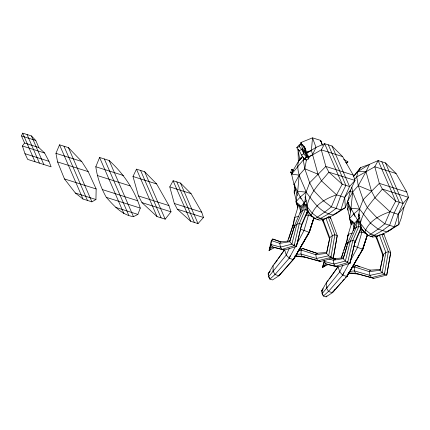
<?xml version="1.0" encoding="UTF-8"?>
<svg xmlns="http://www.w3.org/2000/svg" width="430" height="430" viewBox="0 0 430 430"><rect width="100%" height="100%" fill="white"/><g stroke="black" fill="none" stroke-linecap="round" stroke-linejoin="round"><path stroke-width="0.64" d="M305.332 238.725L294.647 257.661L278.925 275.781L274.99 274.539L273.061 271.088L273.136 265.428L284.606 249.814L286.267 255.006L289.191 258.269L293.384 259.596L304.462 240.37M341.275 282.531L332.411 292.696L328.477 291.454L326.547 288.003L326.623 282.343L338.093 266.729L339.754 271.927L342.678 275.184L346.87 276.512L359.905 253.829M95.938 199.525L96.159 188.963L88.188 171.618L81.695 161.47L68.434 147.624L59.534 144.813L55.948 153.327L57.577 161.938L64.468 178.939L75.352 193.016L82.995 199.025L91.896 201.837L95.938 199.525L75.352 193.016M294.421 185.099L294.19 192.28L296.426 201.288M347.908 202.019L347.676 209.195L349.751 217.558M324.666 260.15L324.591 261.467L322.618 267.283L328.02 264.558L337.835 266.992L349.934 263.391L355.18 241.235L361.146 227.293C357.126 218.381 351.417 210.442 347.521 201.439L352.681 192.027L358.276 185.674L366 171.645L369.504 164.314L378.142 160.6L385.5 162.927L396.078 173.489L406.748 192.027L408.5 197.349L404.028 206.986L401.217 218.236L398.83 224.546C390.805 229.717 382.512 235.656 372.858 237.037L368.483 235.651L364.726 232.7L361.308 228.228L358.975 213.785M281.113 241.934L272.636 239.01L271.335 240.606L271.104 244.552L272.168 246.895L284.348 250.077L296.447 246.476L301.693 224.32L307.66 210.377L304.117 202.906L300.226 197.031L294.034 184.524L291.583 174.166L290.75 172.242L291.733 169.393L293.077 170.167L292.384 172.908L291.583 174.166L299.194 175.112L304.789 168.759L306.483 159.611M301.559 225.772L307.525 211.823L307.66 210.377L305.295 209.625L302.795 210.329L300.161 212.484L294.201 226.427L289.712 241.725L291.868 244.154L294.115 245.734L296.447 246.476L301.693 224.32L299.328 223.573L296.834 224.277L294.201 226.427L294.066 227.878L294.846 226.062M323.951 219.01L323.075 219.73L322.941 221.181L329.611 239.118L326.537 253.367L328.692 255.796L330.933 257.382L333.271 258.118L337.238 235.559L330.568 217.623L329.799 216.586M330.476 218.585L330.568 217.623L328.203 216.87L334.873 234.812L330.933 257.382L317.996 260.72L302.043 256.344L294.921 255.968M329.654 238.634L329.74 237.672L323.075 219.73M347.553 244.794L347.687 243.342L357.604 219.821L358.781 226.546L352.815 240.488L347.601 262.649L335.47 266.245L325.655 263.81L324.591 261.467L333.938 263.998L345.354 261.069L347.601 262.649L349.934 263.391L355.18 241.235L352.815 240.488L350.321 241.192L347.687 243.342L343.199 258.64L345.354 261.069L350.321 241.192L356.282 227.244L357.604 219.821L354.562 223.213L353.514 230.851L353.648 229.4L356.282 227.244L358.781 226.546L361.146 227.293L361.012 228.744L355.046 242.687M383.286 233.501L384.054 234.538L390.725 252.48L386.758 275.033L384.42 274.297L382.179 272.711L380.023 270.282L383.098 256.038L376.427 238.096L376.562 236.645L377.438 235.925M383.098 256.038L383.232 254.587L376.562 236.645M293.862 228.497L289.712 241.725L279.753 243.337L271.335 240.606L269.132 250.368L274.534 247.642M317.738 253.56L302.516 248.459L301.215 250.056L300.978 254.001L302.043 256.344L320.361 261.467L333.271 258.118L337.238 235.559L334.873 234.812L332.374 235.516L329.74 237.672L326.537 253.367L315.765 254.727L301.215 250.056L298.135 251.093M347.15 246.035L343.199 258.64L333.239 260.252L329.031 258.887M304.58 204.142L306.085 192.113L309.664 182.761L325.849 166.442L321.312 149.844L324.655 143.684L332.014 146.012L342.592 156.574L353.261 175.112L355.013 180.433L350.541 190.071L347.73 201.321L345.344 207.625C337.319 212.802 329.025 218.741 319.372 220.122L314.996 218.736L311.239 215.785L307.821 211.313L305.488 196.87M357.986 221.719L359.571 209.028L363.151 199.681L379.335 183.357L374.799 166.759L378.142 160.6L395.686 201.149L403.044 203.476L408.5 197.349L382.361 189.082L379.335 183.357L406.748 192.027M300.118 213.296L301.075 206.292L304.117 202.906L305.295 209.625L299.328 223.573L294.115 245.734L281.983 249.33L272.168 246.895L269.132 250.368L270.69 245.32M292.868 226.701L294.163 219.289L297.737 207.824L296.818 203.25L297.786 207.894M346.252 244.278L347.65 236.204L351.96 222.02M348.408 272.883L355.529 273.26L371.482 277.635L384.42 274.297L388.36 251.727L381.921 234.409M353.261 175.112L325.849 166.442L328.875 172.167L355.013 180.433L349.558 186.555L344.709 197.408L345.344 207.625L340.909 209.899L331.347 206.878L323.231 200.633L313.76 190.576L309.664 182.761L304.789 168.759L303.247 159.987L303.784 157.59M353.31 176.676L357.948 171.511L369.504 164.314L360.528 167.625L357.948 171.511L356.733 176.902L358.276 185.674L363.151 199.681L367.247 207.491L376.718 217.548L384.834 223.793L394.396 226.814L398.83 224.546L398.196 214.323L403.044 203.476L385.5 162.927M324.236 260.128L322.618 267.283L325.413 265.482M365.876 233.065L364.726 232.7C368.064 221.434 379.631 215.306 390.026 211.737L395.686 201.149L382.361 189.082C373.799 199.584 363.226 209.458 360.426 223.288L365.452 229.867L370.972 234.21L377.406 236.242L380.324 234.57M299.382 160.745L299.71 159.514L298.022 149.301L298.345 161.814M300.231 159.605L300.516 158.519L302.645 156.224M297.888 207.281L298.474 205.105M350.541 190.071L344.709 197.408L340.909 209.899L333.508 215.011C320.447 213.296 313.459 201.605 306.085 192.113C302.801 182.218 295.41 172.027 298.56 161.169L301.15 157.987M404.028 206.986L398.196 214.323L394.396 226.814L386.995 231.931L378.099 229.115L370.456 223.105L359.571 209.028L352.681 192.027L351.751 187.104M272.249 240.273L272.636 239.01L280.586 241.837L289.804 240.875M323.983 262.87L322.618 267.283L325.655 263.81L328.02 264.558M288.637 239.118L293.174 224.729L287.471 241.66M341.533 257.909L343.307 252.281M343.898 250.4L346.661 241.644L341.178 257.952M294.512 257.21L293.384 259.596L309.31 232.334L314.002 217.682L309.374 232.356L293.405 259.602L278.925 275.781L272.555 279.941L269.911 279.108L268.616 276.791L268.669 272.991L273.136 265.428M305.117 239.22L309.358 231.727L313.862 218.005M367.005 235.887L362.775 248.621L367.521 234.441M313.518 218.972L309.288 231.705L309.374 232.356L309.358 231.727M137.901 214.403L140.282 208.093C134.488 189.737 123.378 173.392 109.156 160.503L99.599 157.482L95.804 166.765C97.244 177.515 100.985 187.921 106.317 197.354C113.821 205.658 121.755 214.909 133.467 216.677L137.901 214.403L115.783 207.41M304.198 158.745L304.854 158.138L306.01 160.18L308.444 158.944L309.159 157.063C305.311 153.257 306.73 146.479 301.215 143.986L298.78 145.227L296.748 147.764L299.291 150.629L301.462 155.036L304.198 158.745L307.289 156.896L304.521 146.775M21.5 135.961L22.645 133.144L31.444 135.928L35.781 140.481L38.834 147.533L44.586 152.994L48.955 161.288L51.116 166.824L27.687 159.412L24.978 153.703L22.424 145.985L24.553 143.018L21.5 135.961L35.781 140.481M300.161 212.484L304.117 202.906L302.795 210.329L296.834 224.277L291.868 244.154L280.451 247.083L271.104 244.552L269.132 250.368L270.809 249.287M269.508 277.957L269.911 279.108L274.99 274.539L289.191 258.269L290.218 255.791M328.224 280.58L326.623 282.343L322.156 289.906L322.102 293.706L323.398 296.023L328.477 291.454L342.678 275.184L343.704 272.706M295.62 188.931L294.19 192.28L294.722 193.355M348.864 206.405L347.676 209.195L348.209 210.27M300.731 159.078L301.199 158.003M306.595 153.311L316.018 147.399L324.655 143.684L342.199 184.228L336.539 194.822L331.347 206.878L324.612 212.2L314.996 218.736L310.164 214.602L311.255 214.946M357.948 171.511L366 171.645L371.488 191.119L374.987 197.8L390.026 211.737L384.834 223.793L378.099 229.115L368.483 235.651L363.651 231.517M299.753 145.335L300.989 142.502L312.513 137.853L320.689 140.438L322.441 145.211L320.64 140.422L320.898 141.733M302.774 156.472L298.56 161.169L292.567 171.317L293.077 170.167M334.916 289.401L334.416 290.492L332.793 291.615M289.347 248.336L286.267 255.006L268.616 276.791L269.304 277.388M342.834 265.251L339.754 271.927L322.102 293.706L322.79 294.303M348.246 273.518L346.87 276.512L332.411 292.696L326.042 296.856L323.398 296.023L322.994 294.878M348.273 273.523L346.881 276.49M132.988 176.483L136.493 169.151L144.668 171.737L156.638 183.959L168.931 205.583L171.022 211.818L165.19 219.16L157.014 216.575L141.981 202.637L138.481 195.956L132.988 176.483L156.638 183.959M289.191 258.269L295.786 245.928M296.415 244.751L303.956 230.641L308.444 215.22L307.074 212.189M342.678 275.184L348.961 263.429M350.219 261.08L357.443 247.562L361.931 232.135L360.56 229.104M169.775 186.894L173.118 180.734L180.476 183.062L191.054 193.624L201.724 212.162L203.476 217.483L198.02 223.605L190.667 221.278L177.337 209.216L174.317 203.492L169.775 186.894L191.054 193.624M269.75 249.25L269.132 250.368L269.949 249.395M323.236 266.165L322.618 267.283L323.435 266.31M280.586 241.837L279.753 243.337L280.451 247.083L281.983 249.33L284.348 250.077L278.205 258.839M326.623 252.523L316.598 253.227L315.765 254.727L316.464 258.473L317.996 260.72L320.361 261.467L319.329 260.65M305.988 237.553L306.982 235.801M307.638 234.629L308.299 233.458M355.185 262.08L348.133 274.576L345.564 277.56M355.846 260.908L356.508 259.736M357.169 258.564L358.158 256.812M358.819 255.64L359.475 254.469M361.786 250.373L362.447 249.206M360.56 252.679L361.211 251.523M361.866 250.373L362.517 249.217M292.567 171.317L293.007 170.538L291.733 169.393L292.841 171.038M294.163 219.289L294.803 218.193M347.65 236.204L348.606 234.565M268.11 273.942L270.013 271.513L268.11 273.942L268.508 275.092M322.194 292.583L321.597 290.863L323.048 288.922M273.061 271.088L273.797 269.97M326.547 288.003L327.284 286.885M275.522 262.676L277.436 259.935M329.391 279.043L337.824 266.987L335.47 266.245L333.938 263.998L333.239 260.252L334.072 258.752L343.29 257.79M321.597 290.863L323.118 288.912M296.748 147.764L299.183 146.523L301.215 143.986L305.504 148.823M360.528 167.625L353.524 176.268M301.167 157.719L299.71 159.514L302.672 156.262M342.135 281.537L344.274 279.048M305.563 158.675L303.247 159.987L291.583 174.166L292.491 172.328L290.75 172.242L291.459 172.968M354.546 179.407L356.733 176.902L374.799 166.759L396.078 173.489M301.075 206.292L295.964 201.772L297.517 191.323L306.085 192.113L300.226 197.031L295.964 201.772L296.388 203.454L301.376 207.496M354.562 223.213L349.45 218.687L351.004 208.238L359.571 209.028L353.713 213.947L349.45 218.687L349.875 220.375L354.363 224.008M274.335 264.106L275.135 263.219M326.042 296.856L326.934 295.867M346.36 163.454L347.908 161.933L343.635 159.17M304.402 202.374L306.429 200.719M306.719 209.534L307.713 208.722M306.644 212.544L307.525 211.823M358.179 216.51L359.19 215.683L358.706 214.559M357.889 219.289L359.915 217.634M360.206 226.449L361.2 225.637M279.844 274.324L280.693 273.501M308.826 157.004L321.312 149.844L342.592 156.574M308.455 157.031L312.508 154.73L316.018 147.399L312.513 137.853L311.406 150.419L318.001 174.204L321.5 180.885L336.539 194.822L344.709 197.408M306.187 152.682L309.079 151.129M299.291 150.629L301.726 149.387L303.897 153.795L306.633 157.504L303.704 146.791M301.462 155.036L303.897 153.795L301.215 143.986M305.338 157.891L307.289 156.896L308.444 158.944M303.247 159.987L305.563 158.869M328.622 216.827L323.919 219.327L317.485 217.295L311.965 212.952L306.939 206.373C309.74 192.543 320.312 182.669 328.875 172.167L342.199 184.228L349.558 186.555L332.014 146.012M334.578 214.075L337.55 212.7M387.468 231.27L391.037 229.615M306.192 152.779L311.406 150.419L306.214 152.747M336.539 194.822C326.144 198.391 314.577 204.519 311.239 215.785L307.821 211.313M298.807 249.959L302.516 248.459L316.598 253.227M352.294 266.874L356.002 265.375L358.362 266.122L359.394 266.944M351.622 268.008L354.702 266.971L356.002 265.375L370.612 270.271M317.184 219.429L320.705 218.311L329.058 213.608L336.126 208.389L340.625 196.112L345.881 185.394L328.332 144.851M370.671 236.344L374.191 235.226L382.55 230.523L389.612 225.304L394.111 213.033L399.368 202.31L381.818 161.766M345.704 162.61L347.908 161.933M298.42 216.344L294.851 217.36L293.195 225.358L294.808 226.244M352.503 233.087L348.338 234.275L346.682 242.273L348.295 243.165M373.847 278.382L386.758 275.033L390.725 252.48L388.36 251.727L385.861 252.431L383.232 254.587L380.023 270.282L369.252 271.642L354.702 266.971L354.465 270.916L355.529 273.26L373.847 278.382L371.482 277.635L369.95 275.388L369.252 271.642L370.085 270.142L380.109 269.438M296.377 254.42L300.978 254.001L316.464 258.473L328.692 255.796L332.374 235.516L325.935 218.193M349.864 271.341L354.465 270.916L369.95 275.388L382.179 272.711L385.861 252.431L379.421 235.108M305.219 215.274L308.444 215.22L313.056 216.677M359.351 232.178L361.931 232.135L365.962 233.415M295.136 256.301L304.408 257.092M348.623 273.217L357.894 274.007M307.041 210.469L308.358 210.587M335.384 258.881L332.847 258.317M349.509 191.635L352.681 192.027L351.004 208.238L351.111 210.119M307.192 205.916L305.864 205.707L306.875 204.879L304.026 203.976M360.679 222.831L359.351 222.622L360.367 221.794L358.082 221.074M306.961 210.705L308.202 211.06M335.357 259.123L334.072 258.752L335.255 259.129M390.026 211.737L398.196 214.323M382.281 233.974L384.054 234.538M309.31 232.334L300.377 229.093M24.553 143.018L38.834 147.533M55.948 153.327L81.695 161.47M95.804 166.765L123.458 175.51M22.424 145.985L44.586 152.994M57.577 161.938L88.188 171.618M97.341 175.531L130.225 185.932M24.978 153.703L48.955 161.288M174.317 203.492L201.724 212.162M138.481 195.956L168.931 205.583M177.337 209.216L203.476 217.483M102.222 189.539L137.842 200.805M141.981 202.637L171.022 211.818M64.468 178.939L96.159 188.963M106.317 197.354L140.282 208.093M332.766 258.199L335.212 259.064M290.75 172.242L292.384 172.908M358.276 185.674L371.488 191.119M304.789 168.759L318.001 174.204M353.863 246.008L362.866 249.276L346.892 276.517L362.796 249.255L367.489 234.597L362.866 249.276L362.775 248.621M296.388 203.454L297.501 204.008M360.937 228.55L363.017 230.217M307.45 211.635L310.051 213.715M371.891 236.21L372.858 237.037M295.007 185.432L294.034 184.524L299.194 175.112L297.587 192.575M302.5 148.673L304.983 151.473L306.8 155.112M299.183 146.523L308.971 157.557M361.308 228.228L364.726 232.7M323.699 222.229L321.925 219.574M375.411 236.489L376.427 238.096M301.634 143.631L300.989 142.502L302.021 144.84M347.784 201.993L348.563 203.643M294.813 186.174L294.034 184.524L297.323 195.698M353.713 213.947L354.809 216.371M300.226 197.031L301.048 198.853M304.977 197.08L305.703 198.767M180.476 183.062L198.02 223.605M176.8 181.895L194.344 222.444M173.118 180.734L190.667 221.278M144.668 171.737L165.19 219.16M140.583 170.441L161.105 217.865M136.493 169.151L157.014 216.575M109.156 160.503L133.467 216.677M104.377 158.993L128.683 215.161M99.599 157.482L123.904 213.651M68.434 147.624L91.896 201.837M63.984 146.216L87.446 200.434M59.534 144.813L82.995 199.025M31.444 135.928L43.817 164.513M27.047 134.536L39.415 163.12M22.645 133.144L35.018 161.728M352.106 221.477L354.089 227.809M298.818 205.196L300.801 211.528M347.521 201.439L350.627 211.995M351.224 224.739L350.305 220.165L351.272 224.809M298.022 149.301L298.221 150.624M350.396 220.171L350.676 222.106M297.001 203.901L297.189 205.191M384.329 272.991L384.42 274.297M330.842 256.076L330.933 257.382M333.175 256.817L333.271 258.118M347.596 261.327L347.601 262.649M294.109 244.412L294.115 245.734M349.934 262.069L349.934 263.391"/></g></svg>
